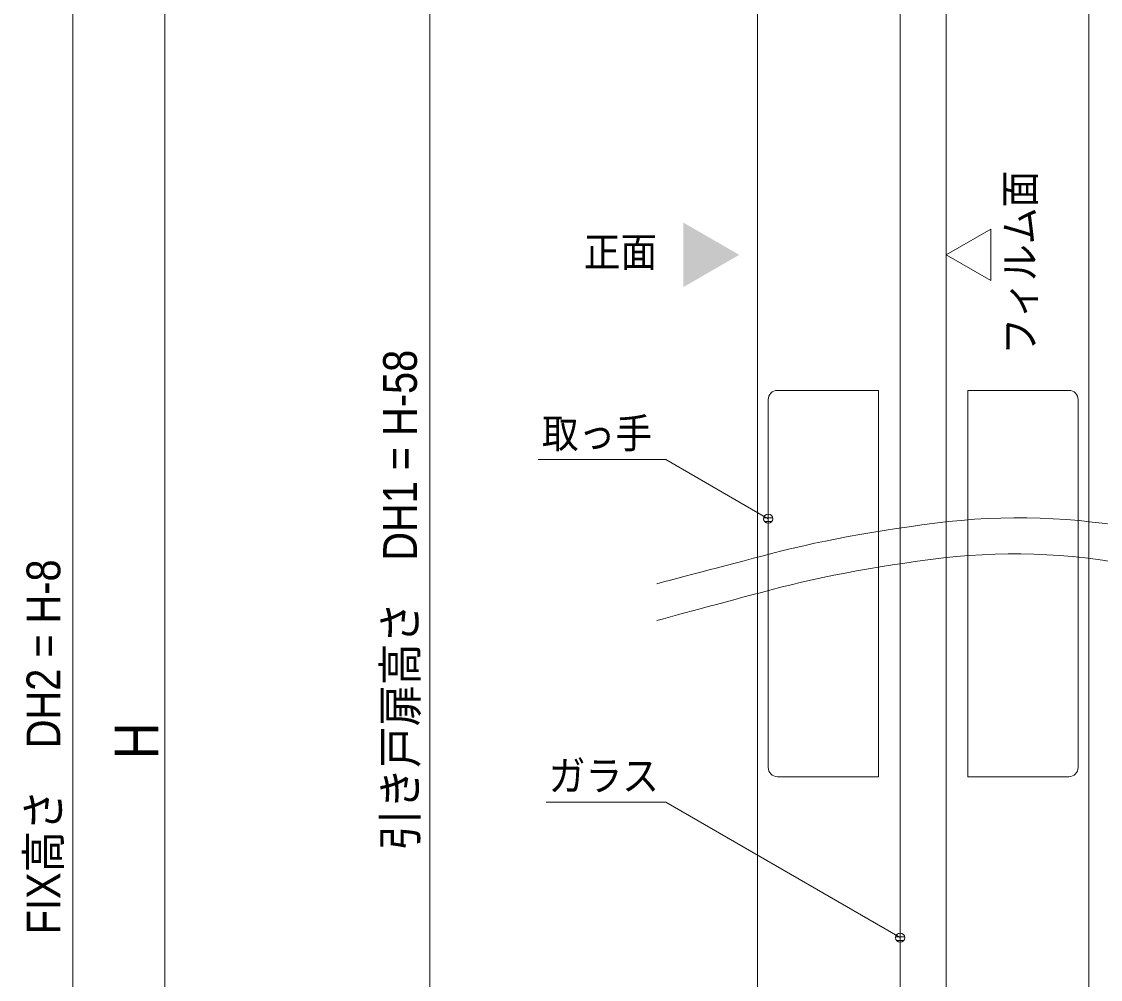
# Model space of a CAD drawing. Units: millimetres, scale not verified. Extents: x -6062 to 6062, y -3045 to 3045.
# Drawn here: x -102 to 1071, y -1085 to -43 of the extents above; entities that cross this region are included whole.
import ezdxf
from ezdxf.enums import TextEntityAlignment as Align

# ---------------------------------------------------------------- set-up
doc = ezdxf.new("R2010")
doc.units = ezdxf.units.MM
doc.header["$LTSCALE"] = 20
for name, color, linetype, lineweight in [('0-0_2寸法-1', 7, 'Continuous', 9), ('0-3_2寸法-3', 7, 'Continuous', 9), ('0-4_3一般', 7, 'Continuous', 9)]:
    doc.layers.add(name, color=color, linetype=linetype, lineweight=lineweight)
doc.styles.add('ＭＳ ゴシック', font='')
doc.styles.add('ＭＳ Ｐゴシック', font='')
doc.styles.get('ＭＳ ゴシック').set_extended_font_data('MS Gothic')
doc.styles.get('ＭＳ Ｐゴシック').set_extended_font_data('MS PGothic')

# ---------------------------------------------------------------- blocks, each defined once
blk = doc.blocks.new('グループ-47')
at = {"layer": '0-4_3一般'}
for p, q in [((52823.7, 5604.9), (52823.7, -32200)), ((53823.7, -32200), (53823.7, 5604.9))]:
    blk.add_line(p, q, dxfattribs=at)
blk.add_lwpolyline([(56923.7, 10804.9), (56923.7, -37400), (49723.7, -37400), (49723.7, 10804.9)], close=True, dxfattribs=at)
blk = doc.blocks.new('グループ-52')
at = {"layer": '0-4_3一般'}
for p, q in [((49953.7, -9084.3), (49953.7, -17084.3)), ((56693.7, -17084.3), (56693.7, -9084.3))]:
    blk.add_line(p, q, dxfattribs=at)
for points in [[(50153.7, -17284.3), (52353.7, -17284.3), (52353.7, -8884.3), (50153.7, -8884.3)], [(56493.7, -8884.3), (54293.7, -8884.3), (54293.7, -17284.3), (56493.7, -17284.3)]]:
    blk.add_lwpolyline(points, dxfattribs=at)
for centre, start, end in [((50153.7, -9084.3), 90, 135), ((56493.7, -9084.3), 45, 90), ((50153.7, -9084.3), 135, 180), ((56493.7, -9084.3), 0, 45), ((50153.7, -17084.3), 180, 225), ((56493.7, -17084.3), 315, 0), ((50153.7, -17084.3), 225, 270), ((56493.7, -17084.3), 270, 315)]:
    blk.add_arc(centre, 200, start, end, dxfattribs=at)
blk = doc.blocks.new('グループ-55')
at = {"layer": '0-4_3一般'}
for points in [[(47531, -13088.9), (47677.9, -13049.5), (47829.9, -13008.9), (47987.1, -12967), (48149.5, -12923.8), (48317, -12879.4), (48489.7, -12833.8), (48667.5, -12786.8), (48850.4, -12738.7), (49038.5, -12689.2), (49231.8, -12638.6), (49430.2, -12586.6), (49633.7, -12533.4), (49842.4, -12479), (50056.3, -12423.2), (50275.2, -12367.6), (50499.2, -12313.4), (50728.1, -12260.5), (50962.2, -12209.1), (51201.2, -12159), (51445.3, -12110.3), (51694.4, -12063.1), (51948.5, -12017.2), (52207.6, -11972.7), (52471.8, -11929.7), (52741, -11888), (53015.3, -11847.7), (53294.5, -11808.8), (53578.8, -11771.3), (53865.5, -11737.4), (54151.9, -11709.3), (54438, -11686.9), (54723.9, -11670.4), (55009.5, -11659.6), (55294.8, -11654.6), (55579.9, -11655.3), (55864.7, -11661.8), (56149.3, -11674.2), (56433.5, -11692.2), (56717.6, -11716.1)], [(56717.6, -11716.1), (57001.3, -11745.7), (57284.8, -11781.1), (57568, -11822.3), (57848.5, -11867.4), (58123.8, -11914.4), (58393.9, -11963.3), (58658.9, -12014.2), (58918.7, -12066.9), (59173.3, -12121.7), (59422.7, -12178.4), (59666.9, -12237), (59906, -12297.5), (60139.8, -12360), (60368.5, -12424.4), (60592, -12490.8), (60810.4, -12559.1), (61023.5, -12629.3), (61231.6, -12699.7), (61434.6, -12768.5), (61632.6, -12835.7), (61825.6, -12901.3), (62013.6, -12965.2), (62196.6, -13027.6), (62374.5, -13088.3), (62547.4, -13147.5), (62715.4, -13205), (62878.3, -13260.9), (63036.1, -13315.2), (63189, -13367.9), (63336.8, -13419), (63479.7, -13468.5), (63479.7, -13468.5)], [(47531, -13888.9), (47675.5, -13849.3), (47825.1, -13808.4), (47979.7, -13766.3), (48139.4, -13722.9), (48304.2, -13678.3), (48474, -13632.3), (48649, -13585.2), (48828.9, -13536.7), (49014, -13487), (49204.1, -13436), (49399.2, -13383.8), (49599.5, -13330.3), (49804.8, -13275.5), (50015.1, -13219.5), (50230.5, -13163.5), (50450.8, -13108.9), (50676.1, -13055.7), (50906.3, -13003.8), (51141.5, -12953.4), (51381.6, -12904.3), (51626.6, -12856.6), (51876.6, -12810.3), (52131.5, -12765.3), (52391.4, -12721.8), (52656.2, -12679.6), (52926, -12638.8), (53200.7, -12599.4), (53480.4, -12561.3), (53762.4, -12526.9), (54044.2, -12498.2), (54325.7, -12475.2), (54606.9, -12458.1), (54887.9, -12446.7), (55168.6, -12441), (55449, -12441.1), (55729.2, -12447), (56009.2, -12458.7), (56288.8, -12476.1), (56568.3, -12499.3)], [(56568.3, -12499.3), (56847.4, -12528.3), (57126.3, -12563), (57404.9, -12603.5), (57680.9, -12647.8), (57951.8, -12694.1), (58217.5, -12742.4), (58478.2, -12792.6), (58733.8, -12844.8), (58984.2, -12898.9), (59229.6, -12955), (59469.9, -13013), (59705.1, -13073), (59935.2, -13135), (60160.2, -13198.9), (60380.1, -13264.7), (60594.9, -13332.5), (60804.6, -13402.3), (61009.3, -13472.3), (61209, -13540.6), (61403.8, -13607.4), (61593.7, -13672.5), (61778.6, -13736.1), (61958.7, -13798), (62133.7, -13858.4), (62303.9, -13917.2), (62469.1, -13974.3), (62629.3, -14029.9), (62784.6, -14083.8), (62935, -14136.2), (63080.5, -14187), (63221, -14236.2), (63221, -14236.2)], [(68806.1, -13171.3), (68932.4, -13131), (69055.7, -13091.3), (69176, -13052.3), (69293.2, -13013.9), (69407.5, -12976.1), (69518.7, -12939), (69627, -12902.5), (69732.2, -12866.6), (69834.4, -12831.3), (69933.5, -12796.7), (70029.7, -12762.6)], [(63479.7, -13468.5), (63580.8, -13481.9), (63685, -13495.1), (63792.2, -13508.3), (63902.6, -13521.4), (64016, -13534.4), (64132.6, -13547.4), (64252.2, -13560.2), (64374.9, -13572.9), (64500.7, -13585.6), (64629.5, -13598.2), (64761.5, -13610.6), (64896.5, -13623), (65034.7, -13635.3), (65175.9, -13647.5), (65320.2, -13659.7), (65467.5, -13671.7), (65617.8, -13683.5), (65768.5, -13692.6), (65918.8, -13698.3), (66068.7, -13700.7), (66218.3, -13699.8), (66367.5, -13695.4), (66516.4, -13687.7), (66664.9, -13676.7), (66813, -13662.3), (66960.8, -13644.5), (67108.2, -13623.3), (67255.2, -13598.8), (67401.9, -13571), (67548.2, -13539.7), (67694.2, -13505.1), (67839.7, -13467.1), (67985, -13425.8), (68129.2, -13382), (68270.6, -13338.6), (68409, -13295.8), (68544.4, -13253.7), (68676.7, -13212.2), (68806.1, -13171.3)], [(68756.3, -13980.4), (68887.7, -13939.5), (69016.1, -13899.1), (69141.3, -13859.3), (69263.3, -13820.2), (69382.2, -13781.6), (69498, -13743.6), (69610.6, -13706.2), (69720.1, -13669.5), (69826.5, -13633.3), (69929.7, -13597.6), (70029.7, -13562.6)], [(63221, -14236.2), (63325.9, -14250.8), (63434, -14265.5), (63545.3, -14280.1), (63659.8, -14294.7), (63777.5, -14309.2), (63898.5, -14323.8), (64022.6, -14338.2), (64150, -14352.7), (64280.5, -14367.2), (64414.3, -14381.6), (64551.3, -14396), (64691.5, -14410.3), (64834.9, -14424.6), (64981.5, -14438.9), (65131.3, -14453.2), (65284.4, -14467.4), (65440.4, -14481.5), (65596.9, -14492.7), (65753, -14500.5), (65908.8, -14504.7), (66064.2, -14505.4), (66219.3, -14502.5), (66374, -14496.1), (66528.4, -14486.2), (66682.4, -14472.8), (66836, -14455.8), (66989.3, -14435.3), (67142.2, -14411.3), (67294.8, -14383.8), (67447, -14352.7), (67598.9, -14318.1), (67750.4, -14280), (67901.5, -14238.3), (68051.7, -14194), (68198.9, -14150.1), (68343, -14106.8), (68483.9, -14064.1), (68621.6, -14021.9), (68756.3, -13980.4)]]:
    blk.add_lwpolyline(points, dxfattribs=at)
blk = doc.blocks.new('グループ-56')
at = {"layer": '0-4_3一般'}
for name in ['グループ-47', 'グループ-52', 'グループ-55']:
    blk.add_blockref(name, (0, 0), dxfattribs=at)
blk = doc.blocks.new('グループ-57')
at = {"layer": '0-4_3一般'}
blk.add_blockref('グループ-56', (0, 0), dxfattribs=at)

msp = doc.modelspace()

# ---------------------------------------------------------------- linework, layer by layer
at = {"layer": '0-0_2寸法-1'}
for p, q in [((342.31, 527.53), (342.31, -1857.29)), ((-46.04, -1987.29), (-46.04, 329.29)), ((53.96, -1987.29), (53.96, 337.29))]:
    msp.add_line(p, q, dxfattribs=at)
at = {"layer": '0-3_2寸法-3'}
for p, q in [((715.08, -582.67), (705.29, -582.67)), ((710.36, -578.67), (710.01, -578.67)), ((710.36, -578.67), (710.01, -578.67)), ((714.18, -586.67), (706.19, -586.67)), ((858.58, -1038.24), (848.79, -1038.24)), ((857.68, -1042.24), (849.69, -1042.24)), ((853.87, -1034.24), (853.49, -1034.24)), ((853.87, -1034.24), (853.49, -1034.24))]:
    msp.add_line(p, q, dxfattribs=at)
msp.add_lwpolyline([(952.28, -268.72), (952.28, -324.84), (903.68, -296.78)], close=True, dxfattribs=at)
for points in [[(710.18, -583.66), (598.68, -519.29), (460.16, -519.29)], [(853.68, -1039.23), (598.68, -892.01), (468.65, -892.01)]]:
    msp.add_lwpolyline(points, dxfattribs=at)
for centre in [(710.18, -583.66), (710.18, -583.66), (853.68, -1039.23), (853.68, -1039.23)]:
    msp.add_circle(centre, 5.01, dxfattribs=at)
msp.add_solid([(617.93, -261.71), (678.68, -296.78), (617.93, -331.85)], dxfattribs=at)

# ---------------------------------------------------------------- block references
at = {"layer": '0-4_3一般', "xscale": 0.05, "yscale": 0.05}
msp.add_blockref('グループ-57', (-1787.5, 0), dxfattribs=at)

# ---------------------------------------------------------------- texts
at = {"layer": '0-0_2寸法-1', "style": 'ＭＳ Ｐゴシック', "width": 0.9}
for s, height, p in [('引き戸扉高さ\u3000DH1 = H-58', 36.69, (339.19, -944.6)), ('FIX高さ\u3000DH2 = H-8', 36.69, (-48.58, -1035.54)), ('H', 47.17, (61.04, -845.25))]:
    msp.add_text(s, height=height, rotation=90, dxfattribs=at).set_placement(p, align=Align.BOTTOM_LEFT)
at = {"layer": '0-3_2寸法-3', "style": 'ＭＳ ゴシック', "width": 0.9}
msp.add_text('フィルム面', height=32.55, rotation=90, dxfattribs=at).set_placement((1009.88, -405.14), align=Align.BOTTOM_LEFT)
for s, p in [('正面', (509.46, -319.56)), ('取っ手', (464.02, -516.89)), ('ガラス', (471.5, -889.24))]:
    msp.add_text(s, height=32.55, dxfattribs=at).set_placement(p, align=Align.BOTTOM_LEFT)

doc.saveas('drawing.dxf')
